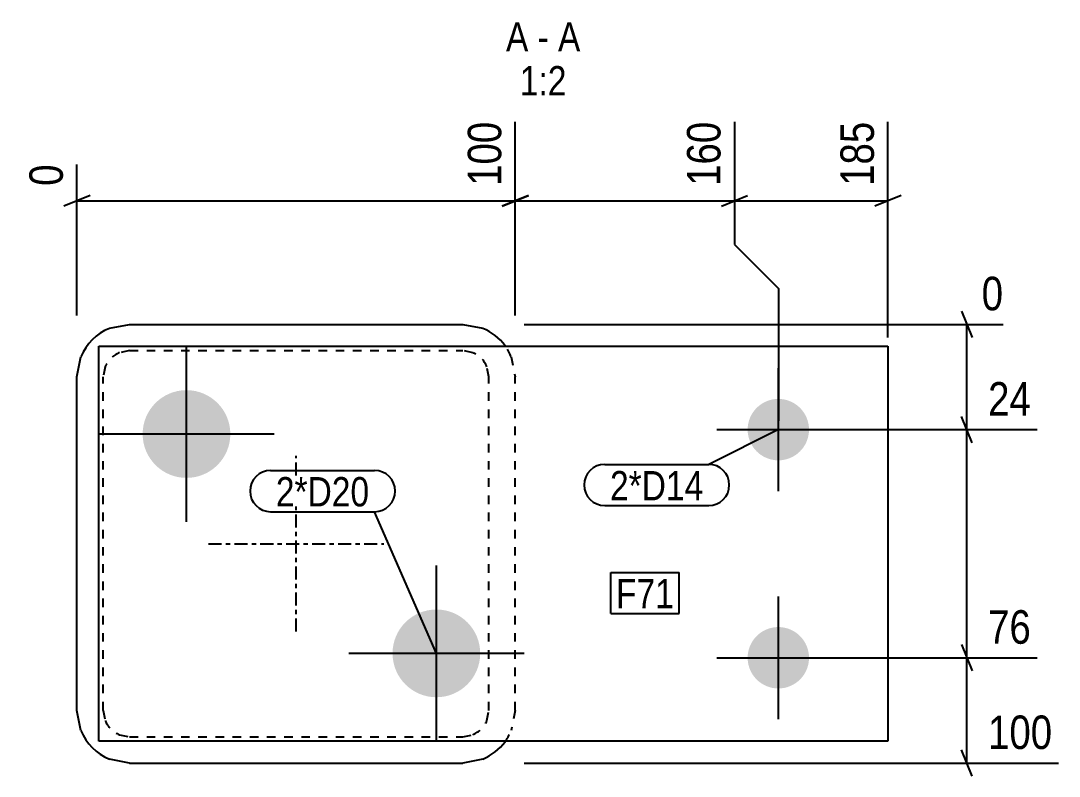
# Model space of a CAD drawing. Header units: millimetres. Extents: x 27 to 35527, y 5 to 1150.
# Drawn here: x 13574.2 to 13811.1, y 4.8 to 177 of the extents above; entities that cross this region are included whole.
import ezdxf

# ---------------------------------------------------------------- set-up
doc = ezdxf.new("R2010")
doc.units = ezdxf.units.MM
doc.linetypes.add('DXK_LINE_DOT2', pattern=[3.9198, 1.9599, -1.9599])
doc.linetypes.add('DXK_LINE_DOT3', pattern=[5.9187, 2.979, -0.9799, 0.9799, -0.9799])
for name, color, linetype in [('MÅLSÆTNING', 7, 'Continuous'), ('STÅL', 7, 'Continuous'), ('TEKST', 7, 'Continuous')]:
    doc.layers.add(name, color=color, linetype=linetype)
doc.styles.add('Arial Narrow', font='ARIALN.TTF', dxfattribs={"height": 0.2})

msp = doc.modelspace()

# ---------------------------------------------------------------- hatches: boundary and pattern name
at = {"layer": 'STÅL', "linetype": 'Continuous'}
for points in [[(13611.98, 72.8, -1), (13611.98, 92.8, -1)], [(13746.98, 90.8, -1), (13746.98, 76.8, -1)], [(13668.98, 22.8, -1), (13668.98, 42.8, -1)], [(13746.98, 38.8, -1), (13746.98, 24.8, -1)]]:
    msp.add_hatch(color=96, dxfattribs=at).paths.add_polyline_path(points)

# ---------------------------------------------------------------- linework, layer by layer
at = {"layer": 'MÅLSÆTNING', "color": 7, "linetype": 'Continuous'}
for p, q in [((13686.98, 109.8), (13686.98, 153.99)), ((13686.98, 109.8), (13686.98, 153.99)), ((13736.98, 153.99), (13736.98, 125.97)), ((13736.98, 153.99), (13736.98, 125.97)), ((13771.98, 104.8), (13771.98, 153.99)), ((13586.98, 109.8), (13586.98, 144.24)), ((13589.98, 137.17), (13583.98, 134.77)), ((13586.98, 135.97), (13686.98, 135.97)), ((13683.98, 134.77), (13689.98, 137.17)), ((13686.98, 135.97), (13736.98, 135.97)), ((13733.98, 134.77), (13739.98, 137.17)), ((13733.98, 134.77), (13739.98, 137.17)), ((13736.98, 135.97), (13771.98, 135.97)), ((13774.98, 137.17), (13768.98, 134.77)), ((13736.98, 125.97), (13746.98, 115.97)), ((13736.98, 125.97), (13746.98, 115.97)), ((13746.98, 115.97), (13746.98, 85.8)), ((13746.98, 115.97), (13746.98, 85.8)), ((13788.77, 110.8), (13791.17, 104.8)), ((13688.98, 107.8), (13798.25, 107.8)), ((13789.97, 83.8), (13789.97, 107.8)), ((13791.17, 80.8), (13788.77, 86.8)), ((13791.17, 80.8), (13788.77, 86.8)), ((13748.98, 83.8), (13806.03, 83.8)), ((13748.98, 83.8), (13806.03, 83.8)), ((13789.97, 31.8), (13789.97, 83.8)), ((13788.77, 34.8), (13791.17, 28.8)), ((13788.77, 34.8), (13791.17, 28.8)), ((13748.98, 31.8), (13806.03, 31.8)), ((13748.98, 31.8), (13806.03, 31.8)), ((13789.97, 7.8), (13789.97, 31.8)), ((13791.17, 4.8), (13788.77, 10.8)), ((13688.98, 7.8), (13810.91, 7.8))]:
    msp.add_line(p, q, dxfattribs=at)
at = {"layer": 'STÅL', "color": 2, "linetype": 'Continuous'}
for p, q in [((13594.39, 106.89), (13598.98, 107.8)), ((13598.98, 107.8), (13674.98, 107.8)), ((13674.98, 107.8), (13679.57, 106.89)), ((13591.98, 12.8), (13591.98, 102.8)), ((13591.98, 102.8), (13771.98, 102.8)), ((13771.98, 102.8), (13771.98, 12.8)), ((13586.98, 95.8), (13587.89, 100.39)), ((13586.98, 19.8), (13586.98, 95.8)), ((13587.89, 15.21), (13586.98, 19.8)), ((13771.98, 12.8), (13591.98, 12.8)), ((13598.98, 7.8), (13594.39, 8.71)), ((13598.98, 7.8), (13674.98, 7.8)), ((13679.57, 8.71), (13674.98, 7.8))]:
    msp.add_line(p, q, dxfattribs=at)
at = {"layer": 'STÅL', "color": 96, "linetype": 'Continuous'}
for p, q in [((13611.98, 62.8), (13611.98, 102.8)), ((13746.98, 69.8), (13746.98, 97.8)), ((13732.98, 83.8), (13760.98, 83.8)), ((13631.98, 82.8), (13591.98, 82.8)), ((13668.98, 12.8), (13668.98, 52.8)), ((13746.98, 17.8), (13746.98, 45.8)), ((13688.98, 32.8), (13648.98, 32.8)), ((13732.98, 31.8), (13760.98, 31.8))]:
    msp.add_line(p, q, dxfattribs=at)
at = {"layer": 'STÅL', "color": 7, "linetype": 'DXK_LINE_DOT2'}
for p, q in [((13598.98, 101.8), (13596.68, 101.34)), ((13598.98, 101.8), (13674.98, 101.8)), ((13677.28, 101.34), (13674.98, 101.8)), ((13686.07, 100.39), (13686.98, 95.8)), ((13593.44, 98.1), (13592.98, 95.8)), ((13680.98, 95.8), (13680.52, 98.1)), ((13592.98, 19.8), (13592.98, 95.8)), ((13680.98, 19.8), (13680.98, 95.8)), ((13686.98, 19.8), (13686.98, 95.8)), ((13592.98, 19.8), (13593.44, 17.5)), ((13680.52, 17.5), (13680.98, 19.8)), ((13686.98, 19.8), (13686.07, 15.21)), ((13596.68, 14.26), (13598.98, 13.8)), ((13674.98, 13.8), (13677.28, 14.26)), ((13598.98, 13.8), (13674.98, 13.8))]:
    msp.add_line(p, q, dxfattribs=at)
at = {"layer": 'STÅL', "color": 7, "linetype": 'DXK_LINE_DOT3'}
for p, q in [((13636.98, 37.8), (13636.98, 77.8)), ((13616.98, 57.8), (13656.98, 57.8))]:
    msp.add_line(p, q, dxfattribs=at)
at = {"layer": 'STÅL', "color": 2, "linetype": 'Continuous'}
for centre, start, end in [((13598.98, 95.8), 112.5, 157.5), ((13674.98, 95.8), 36.4486, 67.5), ((13598.98, 19.8), 202.5, 247.5), ((13674.98, 19.8), 292.5, 323.5514)]:
    msp.add_arc(centre, 12, start, end, dxfattribs=at)
at = {"layer": 'STÅL', "color": 7, "linetype": 'DXK_LINE_DOT2'}
for centre, radius, start, end in [((13674.98, 95.8), 12, 22.5, 36.4486), ((13598.98, 95.8), 6, 112.5, 157.5), ((13674.98, 95.8), 6, 22.5, 67.5), ((13598.98, 19.8), 6, 202.5, 247.5), ((13674.98, 19.8), 6, 292.5, 337.5), ((13674.98, 19.8), 12, 323.5514, 337.5)]:
    msp.add_arc(centre, radius, start, end, dxfattribs=at)
at = {"layer": 'TEKST', "color": 7, "linetype": 'Continuous'}
for p, q in [((13746.98, 83.8), (13731.1, 75.88)), ((13707.38, 75.88), (13731.1, 75.88)), ((13631.17, 74.5), (13654.89, 74.5)), ((13707.38, 66.48), (13731.1, 66.48)), ((13631.17, 65.1), (13654.89, 65.1)), ((13668.98, 32.8), (13654.89, 65.1)), ((13708.75, 51.27), (13724.36, 51.27)), ((13708.75, 41.87), (13708.75, 51.27)), ((13724.36, 41.87), (13724.36, 51.27)), ((13708.75, 41.87), (13724.36, 41.87))]:
    msp.add_line(p, q, dxfattribs=at)
for centre, start, end in [((13707.38, 71.18), 90, 270), ((13731.1, 71.18), 270, 90), ((13631.17, 69.8), 90, 270), ((13654.89, 69.8), 270, 90)]:
    msp.add_arc(centre, 4.7, start, end, dxfattribs=at)

# ---------------------------------------------------------------- wipeouts: each hides what was drawn before it
at = {"color": 0, "linetype": 'Continuous'}
for points, layer in [([(13806.18, 85.4), (13806.18, 96.6), (13793.23, 96.6), (13793.23, 85.4)], 'MÅLSÆTNING'), ([(13806.18, 33.4), (13806.18, 44.6), (13793.23, 44.6), (13793.23, 33.4)], 'MÅLSÆTNING'), ([(13811.05, 9.4), (13811.05, 20.6), (13793.23, 20.6), (13793.23, 9.4)], 'MÅLSÆTNING'), ([(13689.97, 169.99), (13689.97, 176.99), (13684.86, 176.99), (13684.86, 169.99)], 'TEKST'), ([(13694.62, 169.99), (13694.62, 176.99), (13692.07, 176.99), (13692.07, 169.99)], 'TEKST'), ([(13701.83, 169.99), (13701.83, 176.99), (13696.72, 176.99), (13696.72, 169.99)], 'TEKST'), ([(13698.68, 159.99), (13698.68, 166.99), (13688.01, 166.99), (13688.01, 159.99)], 'TEKST')]:
    msp.add_wipeout(points, dxfattribs=at).dxf.layer = layer
at = {"color": 0}
for points in [[(13729.9, 67.68), (13729.9, 74.68), (13708.58, 74.68), (13708.58, 67.68)], [(13723.16, 43.07), (13723.16, 50.07), (13709.95, 50.07), (13709.95, 43.07)]]:
    msp.add_wipeout(points, dxfattribs=at).dxf.layer = 'TEKST'

# ---------------------------------------------------------------- next in the draw order: texts
at = {"layer": 'MÅLSÆTNING', "color": 3, "linetype": 'Continuous', "style": 'Arial Narrow'}
for s, p in [('24', (13794.83, 87)), ('76', (13794.83, 35)), ('100', (13794.83, 11))]:
    msp.add_text(s, height=7.635, dxfattribs=at).set_placement(p)
at = {"layer": 'TEKST', "color": 3, "linetype": 'Continuous', "style": 'Arial Narrow'}
for s, height, p in [('A', 6.68, (13684.86, 169.99)), ('A', 6.68, (13696.72, 169.99)), ('-', 6.68, (13692.07, 169.99)), ('1:2', 6.681, (13688.01, 159.99))]:
    msp.add_text(s, height=height, dxfattribs=at).set_placement(p)

# ---------------------------------------------------------------- next in the draw order: wipeouts: each hides what was drawn before it
at = {"color": 0, "linetype": 'Continuous'}
for points in [[(13685.38, 155.59), (13674.18, 155.59), (13674.18, 137.77), (13685.38, 137.77)], [(13735.38, 155.59), (13724.18, 155.59), (13724.18, 137.77), (13735.38, 137.77)], [(13770.38, 155.59), (13759.18, 155.59), (13759.18, 137.77), (13770.38, 137.77)], [(13585.38, 145.84), (13574.18, 145.84), (13574.18, 137.77), (13585.38, 137.77)], [(13799.85, 109.4), (13799.85, 120.6), (13791.77, 120.6), (13791.77, 109.4)]]:
    msp.add_wipeout(points, dxfattribs=at).dxf.layer = 'MÅLSÆTNING'
at = {"color": 0}
for points in [[(13729.9, 67.68), (13729.9, 74.68), (13708.58, 74.68), (13708.58, 67.68)], [(13653.69, 66.3), (13653.69, 73.3), (13632.37, 73.3), (13632.37, 66.3)], [(13723.16, 43.07), (13723.16, 50.07), (13709.95, 50.07), (13709.95, 43.07)]]:
    msp.add_wipeout(points, dxfattribs=at).dxf.layer = 'TEKST'

# ---------------------------------------------------------------- next in the draw order: linework, layer by layer
at = {"layer": 'MÅLSÆTNING', "color": 7, "linetype": 'Continuous'}
msp.add_line((13689.98, 137.17), (13683.98, 134.77), dxfattribs=at)

# ---------------------------------------------------------------- next in the draw order: texts
at = {"layer": 'MÅLSÆTNING', "color": 3, "linetype": 'Continuous', "style": 'Arial Narrow'}
for s, height, p in [('100', 7.635, (13683.78, 139.37)), ('160', 7.635, (13733.78, 139.37)), ('185', 7.635, (13768.78, 139.37)), ('0', 7.64, (13583.78, 139.37))]:
    msp.add_text(s, height=height, rotation=90.0002, dxfattribs=at).set_placement(p)
msp.add_text('0', height=7.64, dxfattribs=at).set_placement((13793.37, 111))
at = {"layer": 'TEKST', "color": 3, "style": 'Arial Narrow'}
for s, p in [('2*D14', (13708.58, 67.68)), ('F71', (13709.95, 43.07))]:
    msp.add_text(s, height=6.681, dxfattribs=at).set_placement(p)

# ---------------------------------------------------------------- next in the draw order: wipeouts: each hides what was drawn before it
at = {"color": 0}
msp.add_wipeout([(13653.69, 66.3), (13653.69, 73.3), (13632.37, 73.3), (13632.37, 66.3)], dxfattribs=at).dxf.layer = 'TEKST'

# ---------------------------------------------------------------- next in the draw order: texts
at = {"layer": 'TEKST', "color": 3, "style": 'Arial Narrow'}
msp.add_text('2*D20', height=6.681, dxfattribs=at).set_placement((13632.37, 66.3))

doc.saveas('drawing.dxf')
